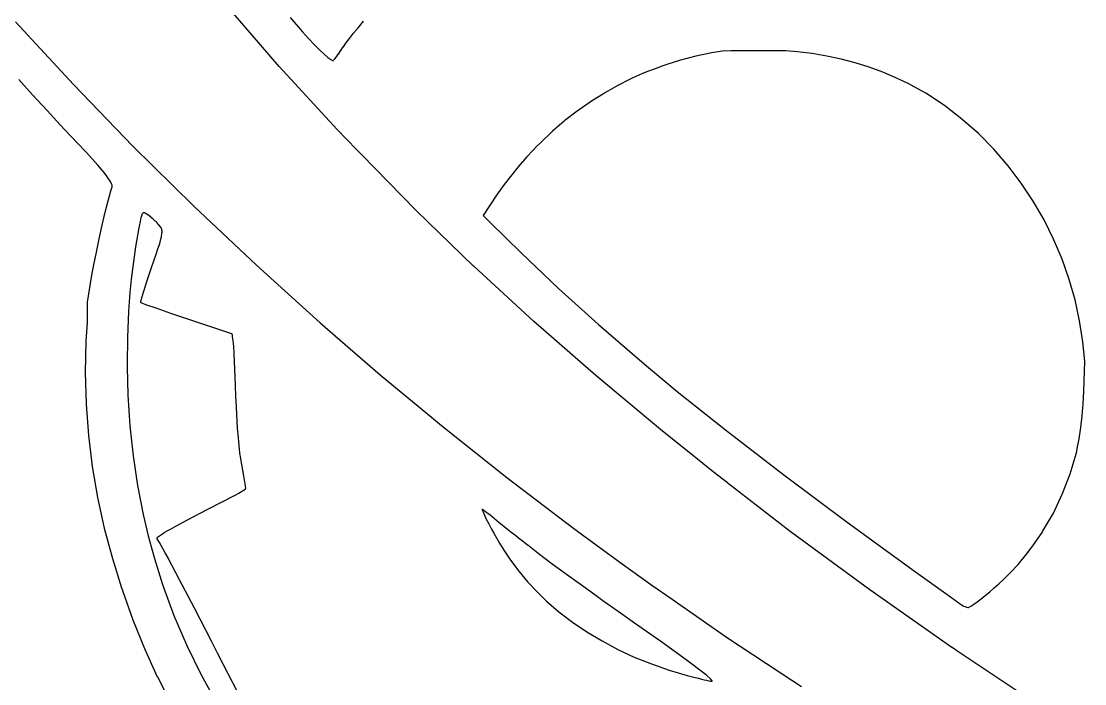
# Model space of a CAD drawing. Extents: x 28.7 to 100.7, y -72.6 to -49.3.
# Drawn here: x 39.68 to 45.13, y -59.04 to -55.64 of the extents above; entities that cross this region are included whole.
import ezdxf

# ---------------------------------------------------------------- set-up
doc = ezdxf.new("R2010")
doc.units = 0
doc.layers.add('BLACK', color=7, linetype='CONTINUOUS')

msp = doc.modelspace()

# ---------------------------------------------------------------- linework, layer by layer
at = {"layer": 'BLACK', "linetype": 'CONTINUOUS'}
for p, q in [((41.0047, -55.8738), (40.7279, -55.5525)), ((39.652, -55.6451), (39.9498, -55.9663)), ((41.0611, -55.6223), (41.1242, -55.6957)), ((41.4111, -55.6734), (41.4379, -55.6421)), ((41.4379, -55.6421), (41.4379, -55.642)), ((41.1242, -55.6957), (41.155, -55.7299)), ((41.3649, -55.73), (41.3865, -55.7031)), ((41.3865, -55.7031), (41.3866, -55.703)), ((41.3865, -55.7031), (41.3865, -55.7031)), ((41.3866, -55.703), (41.4111, -55.6734)), ((41.4111, -55.6734), (41.4111, -55.6734)), ((41.4111, -55.6734), (41.4111, -55.6734)), ((41.155, -55.7299), (41.1842, -55.7611)), ((41.1842, -55.7611), (41.2111, -55.7885)), ((41.3086, -55.8105), (41.3336, -55.7725)), ((41.3336, -55.7725), (41.3337, -55.7725)), ((41.3337, -55.7724), (41.3469, -55.7536)), ((41.3337, -55.7725), (41.3337, -55.7724)), ((41.3469, -55.7536), (41.3471, -55.7535)), ((41.3471, -55.7534), (41.3649, -55.7301)), ((41.3471, -55.7535), (41.3471, -55.7534)), ((41.3649, -55.7301), (41.3649, -55.73)), ((41.3649, -55.7301), (41.3649, -55.7301)), ((41.2111, -55.7885), (41.2349, -55.8111)), ((41.2349, -55.8111), (41.2545, -55.8279)), ((41.2545, -55.8279), (41.2694, -55.838)), ((41.2902, -55.8337), (41.2985, -55.8235)), ((41.2985, -55.8235), (41.308, -55.8113)), ((41.308, -55.8113), (41.3086, -55.8105)), ((43.141, -55.8209), (43.0628, -55.8411)), ((43.2231, -55.8043), (43.141, -55.8209)), ((43.2752, -55.7953), (43.2231, -55.8043)), ((43.3223, -55.7937), (43.2752, -55.7953)), ((43.4886, -55.7936), (43.3223, -55.7937)), ((43.6029, -55.7936), (43.4886, -55.7936)), ((43.661, -55.7981), (43.6029, -55.7936)), ((43.7373, -55.8075), (43.661, -55.7981)), ((43.8124, -55.8203), (43.7373, -55.8075)), ((43.8862, -55.8362), (43.8124, -55.8203)), ((41.0048, -55.8739), (41.0047, -55.8738)), ((41.0048, -55.874), (41.0048, -55.8739)), ((41.3015, -56.1963), (41.0048, -55.874)), ((41.2694, -55.838), (41.2809, -55.8442)), ((41.2809, -55.8442), (41.2833, -55.8416)), ((41.2833, -55.8416), (41.2902, -55.8337)), ((42.9318, -55.8849), (42.8925, -55.9001)), ((42.971, -55.8703), (42.9318, -55.8849)), ((42.9976, -55.8614), (42.971, -55.8703)), ((43.0577, -55.8425), (42.9976, -55.8614)), ((43.0628, -55.8411), (43.0577, -55.8425)), ((43.9586, -55.8554), (43.8862, -55.8362)), ((44.0295, -55.8777), (43.9586, -55.8554)), ((44.0989, -55.9031), (44.0295, -55.8777)), ((39.7406, -56.0193), (39.6696, -55.9409)), ((42.8187, -55.9324), (42.7943, -55.9444)), ((42.8648, -55.9121), (42.8187, -55.9324)), ((42.8925, -55.9001), (42.8648, -55.9121)), ((44.1667, -55.9315), (44.0989, -55.9031)), ((44.2329, -55.9629), (44.1667, -55.9315)), ((39.9498, -55.9663), (40.2552, -56.2812)), ((42.7384, -55.9728), (42.6781, -56.0064)), ((42.7485, -55.9672), (42.7384, -55.9728)), ((42.7943, -55.9444), (42.7485, -55.9672)), ((44.261, -55.9778), (44.2329, -55.9629)), ((44.3198, -56.0108), (44.261, -55.9778)), ((39.8145, -56.0997), (39.7406, -56.0193)), ((39.7406, -56.0193), (39.7406, -56.0193)), ((39.7406, -56.0193), (39.7406, -56.0193)), ((42.6068, -56.0509), (42.5995, -56.0558)), ((42.6674, -56.013), (42.6068, -56.0509)), ((42.6781, -56.0064), (42.6674, -56.013)), ((44.4151, -56.0737), (44.3198, -56.0108)), ((39.8824, -56.1727), (39.8145, -56.0997)), ((39.8145, -56.0997), (39.8145, -56.0997)), ((39.8145, -56.0997), (39.8145, -56.0997)), ((42.5324, -56.1027), (42.4699, -56.151)), ((42.5371, -56.0992), (42.5324, -56.1027)), ((42.5995, -56.0558), (42.5371, -56.0992)), ((44.5051, -56.1427), (44.4151, -56.0737)), ((42.4662, -56.1541), (42.4056, -56.2057)), ((42.4699, -56.151), (42.4662, -56.1541)), ((44.5896, -56.2173), (44.5051, -56.1427)), ((39.9356, -56.2288), (39.8824, -56.1727)), ((39.8824, -56.1727), (39.8824, -56.1727)), ((39.8824, -56.1727), (39.8824, -56.1727)), ((41.3016, -56.1964), (41.3015, -56.1963)), ((41.3015, -56.1963), (41.3015, -56.1963)), ((41.4016, -56.2985), (41.3016, -56.1964)), ((42.4011, -56.2097), (42.3489, -56.2589)), ((42.4056, -56.2057), (42.4011, -56.2097)), ((39.9761, -56.2713), (39.9356, -56.2288)), ((39.9356, -56.2288), (39.9356, -56.2288)), ((39.9356, -56.2288), (39.9356, -56.2288)), ((42.3489, -56.2589), (42.3239, -56.2841)), ((44.6685, -56.2972), (44.5896, -56.2173)), ((40.0078, -56.305), (39.9761, -56.2713)), ((40.0162, -56.314), (40.0078, -56.305)), ((40.0457, -56.3462), (40.0162, -56.314)), ((40.2552, -56.2812), (40.5678, -56.5896)), ((41.4246, -56.3233), (41.4016, -56.2985)), ((41.4247, -56.3234), (41.4246, -56.3233)), ((41.4248, -56.3235), (41.4247, -56.3234)), ((41.7073, -56.6115), (41.4248, -56.3235)), ((42.3084, -56.3), (42.2722, -56.339)), ((42.3239, -56.2841), (42.3084, -56.3)), ((44.7418, -56.3818), (44.6685, -56.2972)), ((40.075, -56.3791), (40.0457, -56.3462)), ((42.2722, -56.339), (42.2306, -56.387)), ((40.1049, -56.4148), (40.075, -56.3791)), ((40.1169, -56.4301), (40.1049, -56.4148)), ((40.1269, -56.4437), (40.1169, -56.4301)), ((42.2306, -56.387), (42.1901, -56.4368)), ((44.8092, -56.4707), (44.7418, -56.3818)), ((40.135, -56.4556), (40.1269, -56.4437)), ((40.1412, -56.4659), (40.135, -56.4556)), ((40.1454, -56.4745), (40.1412, -56.4659)), ((40.1479, -56.4813), (40.1454, -56.4745)), ((40.1486, -56.4859), (40.1479, -56.4813)), ((40.1481, -56.4892), (40.1486, -56.4859)), ((42.1583, -56.4786), (42.1197, -56.5333)), ((42.1901, -56.4368), (42.1583, -56.4786)), ((44.8707, -56.5635), (44.8092, -56.4707)), ((40.1274, -56.5619), (40.1394, -56.5168)), ((40.1394, -56.5168), (40.1395, -56.5167)), ((40.1395, -56.5165), (40.1481, -56.4894)), ((40.1395, -56.5167), (40.1395, -56.5165)), ((40.1481, -56.4894), (40.1481, -56.4892)), ((42.1197, -56.5333), (42.0502, -56.6364)), ((40.1131, -56.62), (40.1274, -56.562)), ((40.1274, -56.562), (40.1274, -56.5619)), ((40.1274, -56.562), (40.1274, -56.562)), ((40.5678, -56.5896), (40.8878, -56.8916)), ((44.9262, -56.6597), (44.8707, -56.5635)), ((40.0977, -56.6863), (40.1131, -56.6201)), ((40.1131, -56.6201), (40.1131, -56.62)), ((40.1131, -56.62), (40.1131, -56.62)), ((40.296, -56.6475), (40.2914, -56.6677)), ((40.2965, -56.6454), (40.296, -56.6475)), ((40.2997, -56.6361), (40.2965, -56.6454)), ((40.3014, -56.6323), (40.2997, -56.6361)), ((40.303, -56.6292), (40.3014, -56.6323)), ((40.3046, -56.6269), (40.303, -56.6292)), ((40.3061, -56.6252), (40.3046, -56.6269)), ((40.3074, -56.6241), (40.3061, -56.6252)), ((40.3086, -56.6235), (40.3074, -56.6241)), ((40.3097, -56.6232), (40.3086, -56.6235)), ((40.3112, -56.6231), (40.3097, -56.6232)), ((40.3129, -56.6233), (40.3112, -56.6231)), ((40.3152, -56.6239), (40.3129, -56.6233)), ((40.3178, -56.625), (40.3152, -56.6239)), ((40.3208, -56.6266), (40.3178, -56.625)), ((40.3281, -56.6313), (40.3208, -56.6266)), ((40.3366, -56.6378), (40.3281, -56.6313)), ((40.3579, -56.6556), (40.3366, -56.6378)), ((41.7074, -56.6115), (41.7073, -56.6115)), ((41.7074, -56.6116), (41.7074, -56.6115)), ((42.0018, -56.8964), (41.7074, -56.6116)), ((42.0502, -56.6364), (42.0858, -56.6727)), ((40.0821, -56.7563), (40.0977, -56.6864)), ((40.0977, -56.6864), (40.0977, -56.6863)), ((40.0977, -56.6863), (40.0977, -56.6863)), ((40.2848, -56.6996), (40.2776, -56.7399)), ((40.2864, -56.6914), (40.2848, -56.6996)), ((40.2914, -56.6677), (40.2864, -56.6914)), ((40.3694, -56.6654), (40.3579, -56.6556)), ((40.3749, -56.6703), (40.3694, -56.6654)), ((40.3768, -56.6722), (40.3749, -56.6703)), ((40.3848, -56.681), (40.3768, -56.6722)), ((40.3878, -56.6845), (40.3848, -56.681)), ((40.3963, -56.6952), (40.3878, -56.6845)), ((40.4015, -56.7026), (40.3963, -56.6952)), ((40.4019, -56.7036), (40.4015, -56.7026)), ((40.403, -56.7076), (40.4019, -56.7036)), ((42.0858, -56.6727), (42.245, -56.828)), ((44.9755, -56.7589), (44.9262, -56.6597)), ((40.0674, -56.8255), (40.0821, -56.7564)), ((40.0821, -56.7564), (40.0821, -56.7563)), ((40.0821, -56.7563), (40.0821, -56.7563)), ((40.2776, -56.7399), (40.2679, -56.7981)), ((40.2776, -56.7399), (40.2776, -56.7399)), ((40.3964, -56.7647), (40.3987, -56.7558)), ((40.3987, -56.7558), (40.4006, -56.7477)), ((40.4006, -56.7477), (40.4021, -56.7403)), ((40.4021, -56.7403), (40.4032, -56.7335)), ((40.4037, -56.7119), (40.403, -56.7076)), ((40.4032, -56.7335), (40.4039, -56.7273)), ((40.4042, -56.7166), (40.4037, -56.7119)), ((40.4039, -56.7273), (40.4042, -56.7217)), ((40.4042, -56.7217), (40.4042, -56.7166)), ((45.0185, -56.8606), (44.9755, -56.7589)), ((40.2679, -56.7981), (40.2452, -56.9629)), ((40.3738, -56.8357), (40.383, -56.8083)), ((40.383, -56.8083), (40.3905, -56.7848)), ((40.383, -56.8083), (40.383, -56.8083)), ((40.3905, -56.7848), (40.3937, -56.7743)), ((40.3937, -56.7743), (40.3964, -56.7647)), ((40.3937, -56.7743), (40.3937, -56.7743)), ((40.0546, -56.8892), (40.0674, -56.8255)), ((40.0674, -56.8255), (40.0674, -56.8255)), ((40.0674, -56.8255), (40.0674, -56.8255)), ((40.3503, -56.9037), (40.3738, -56.8357)), ((42.245, -56.828), (42.4369, -57.0103)), ((45.0552, -56.9643), (45.0185, -56.8606)), ((40.0448, -56.9431), (40.0546, -56.8893)), ((40.0546, -56.8893), (40.0546, -56.8892)), ((40.0546, -56.8893), (40.0546, -56.8893)), ((40.3278, -56.9701), (40.3503, -56.9037)), ((40.3503, -56.9037), (40.3503, -56.9037)), ((40.3503, -56.9037), (40.3503, -56.9037)), ((40.8878, -56.8916), (41.2148, -57.1867)), ((42.0019, -56.8964), (42.0018, -56.8964)), ((42.0019, -56.8965), (42.0019, -56.8964)), ((42.3085, -57.1783), (42.0019, -56.8965)), ((40.0216, -57.0806), (40.0448, -56.9431)), ((40.0448, -56.9431), (40.0448, -56.9431)), ((40.0448, -56.9431), (40.0448, -56.9431)), ((40.2452, -56.9629), (40.2391, -57.0308)), ((40.3101, -57.0252), (40.3278, -56.9702)), ((40.3278, -56.9702), (40.3278, -56.9701)), ((40.3278, -56.9702), (40.3278, -56.9702)), ((45.0853, -57.0698), (45.0552, -56.9643)), ((40.2391, -57.0308), (40.2329, -57.1266)), ((40.3036, -57.0468), (40.3101, -57.0254)), ((40.3101, -57.0253), (40.3101, -57.0252)), ((40.3101, -57.0254), (40.3101, -57.0253)), ((42.4369, -57.0103), (42.6417, -57.1955)), ((40.0215, -57.0817), (40.0218, -57.0812)), ((40.0217, -57.1859), (40.0215, -57.0817)), ((40.0218, -57.0812), (40.0216, -57.0806)), ((40.2958, -57.078), (40.2962, -57.075)), ((40.2961, -57.0789), (40.2958, -57.078)), ((40.2959, -57.0798), (40.2961, -57.0789)), ((40.2961, -57.0811), (40.2959, -57.0798)), ((40.2965, -57.0817), (40.2961, -57.0811)), ((40.2962, -57.075), (40.2964, -57.0747)), ((40.2964, -57.0744), (40.2989, -57.0636)), ((40.2964, -57.0747), (40.2964, -57.0744)), ((40.2965, -57.0825), (40.2965, -57.0817)), ((40.2977, -57.0837), (40.2965, -57.0825)), ((40.2986, -57.0852), (40.2977, -57.0837)), ((40.2993, -57.0854), (40.2986, -57.0852)), ((40.2989, -57.0634), (40.3035, -57.0469)), ((40.299, -57.0635), (40.2989, -57.0634)), ((40.2989, -57.0636), (40.299, -57.0635)), ((40.2999, -57.086), (40.2993, -57.0854)), ((40.3057, -57.0884), (40.2999, -57.086)), ((40.3035, -57.0469), (40.3036, -57.0469)), ((40.3036, -57.0469), (40.3036, -57.0468)), ((45.1089, -57.1764), (45.0853, -57.0698)), ((40.2329, -57.1266), (40.2276, -57.2622)), ((40.3059, -57.0884), (40.3057, -57.0884)), ((40.306, -57.0885), (40.3059, -57.0884)), ((40.3207, -57.0939), (40.306, -57.0885)), ((40.3208, -57.0939), (40.3207, -57.0939)), ((40.3208, -57.094), (40.3208, -57.0939)), ((40.3732, -57.1123), (40.3208, -57.094)), ((40.4495, -57.1384), (40.3732, -57.1123)), ((40.3732, -57.1123), (40.3732, -57.1123)), ((40.3732, -57.1123), (40.3732, -57.1123)), ((40.5417, -57.1694), (40.4495, -57.1384)), ((40.4495, -57.1384), (40.4495, -57.1384)), ((40.4495, -57.1384), (40.4495, -57.1384)), ((40.0151, -57.2795), (40.0217, -57.1859)), ((40.7622, -57.2433), (40.5417, -57.1694)), ((40.5417, -57.1694), (40.5417, -57.1694)), ((40.5417, -57.1694), (40.5417, -57.1694)), ((41.2148, -57.1867), (41.523, -57.4529)), ((42.3086, -57.1783), (42.3085, -57.1783)), ((42.3086, -57.1784), (42.3086, -57.1783)), ((42.6276, -57.4574), (42.3086, -57.1784)), ((42.6417, -57.1955), (42.8522, -57.3772)), ((45.1257, -57.2836), (45.1089, -57.1764)), ((40.7631, -57.2456), (40.7622, -57.2433)), ((40.7646, -57.2508), (40.7631, -57.2456)), ((40.7656, -57.2559), (40.7646, -57.2508)), ((40.0117, -57.4411), (40.0151, -57.2798)), ((40.0151, -57.2796), (40.0151, -57.2795)), ((40.0151, -57.2798), (40.0151, -57.2796)), ((40.2276, -57.2622), (40.2259, -57.3992)), ((40.7661, -57.2584), (40.7656, -57.2559)), ((40.7662, -57.2592), (40.7661, -57.2584)), ((40.7676, -57.268), (40.7662, -57.2592)), ((40.7691, -57.2794), (40.7676, -57.268)), ((40.7705, -57.2926), (40.7691, -57.2794)), ((40.7719, -57.3076), (40.7705, -57.2926)), ((45.1349, -57.3825), (45.1257, -57.2836)), ((40.7745, -57.3429), (40.7719, -57.3076)), ((40.7747, -57.3457), (40.7745, -57.3429)), ((40.7789, -57.464), (40.7747, -57.3457)), ((40.2259, -57.3992), (40.2259, -57.4128)), ((40.2259, -57.4128), (40.229, -57.5578)), ((42.8522, -57.3772), (42.8982, -57.4156)), ((45.1299, -57.5368), (45.1349, -57.3825)), ((40.0117, -57.4413), (40.0117, -57.4411)), ((40.0117, -57.4415), (40.0117, -57.4413)), ((40.0161, -57.6025), (40.0117, -57.4415)), ((40.7789, -57.4641), (40.7789, -57.464)), ((40.7789, -57.464), (40.7789, -57.464)), ((40.7809, -57.5073), (40.7789, -57.4641)), ((41.523, -57.4529), (41.7961, -57.6795)), ((42.6277, -57.4574), (42.6276, -57.4574)), ((42.6277, -57.4575), (42.6277, -57.4574)), ((42.9594, -57.734), (42.6277, -57.4575)), ((42.8982, -57.4156), (43.0459, -57.5378)), ((40.7827, -57.5624), (40.7809, -57.5073)), ((40.229, -57.5578), (40.239, -57.7141)), ((40.7827, -57.5625), (40.7827, -57.5624)), ((40.7851, -57.6191), (40.7827, -57.5625)), ((40.7827, -57.5625), (40.7827, -57.5625)), ((43.0459, -57.5378), (43.2923, -57.7349)), ((45.1269, -57.6013), (45.1299, -57.5368)), ((40.0162, -57.6027), (40.0161, -57.6025)), ((40.0161, -57.6028), (40.0162, -57.6027)), ((40.0283, -57.7633), (40.0161, -57.6028)), ((40.7851, -57.6192), (40.7851, -57.6191)), ((40.7851, -57.6191), (40.7851, -57.6191)), ((40.7916, -57.726), (40.7851, -57.6192)), ((45.122, -57.6634), (45.1269, -57.6013)), ((41.7961, -57.6795), (41.8369, -57.7128)), ((45.1152, -57.7233), (45.122, -57.6634)), ((40.239, -57.7141), (40.2555, -57.8682)), ((40.7916, -57.7261), (40.7916, -57.726)), ((40.7954, -57.7741), (40.7916, -57.7261)), ((40.7916, -57.7261), (40.7916, -57.7261)), ((41.8369, -57.7128), (42.1716, -57.9786)), ((42.9595, -57.7341), (42.9594, -57.734)), ((43.1238, -57.8648), (42.9595, -57.7341)), ((42.9595, -57.7341), (42.9595, -57.7341)), ((43.2923, -57.7349), (43.5923, -57.9663)), ((45.1064, -57.7813), (45.1152, -57.7233)), ((40.0284, -57.7635), (40.0283, -57.7633)), ((40.0283, -57.7636), (40.0284, -57.7635)), ((40.0481, -57.9233), (40.0283, -57.7636)), ((40.7954, -57.7742), (40.7954, -57.7741)), ((40.7954, -57.7741), (40.7954, -57.7741)), ((40.7995, -57.817), (40.7954, -57.7742)), ((45.0968, -57.831), (45.1064, -57.7813)), ((40.7995, -57.8171), (40.7995, -57.817)), ((40.7995, -57.817), (40.7995, -57.817)), ((40.8037, -57.8536), (40.7995, -57.8171)), ((45.0906, -57.8583), (45.0936, -57.8456)), ((45.0936, -57.8456), (45.0968, -57.831)), ((40.2555, -57.8682), (40.2784, -58.0197)), ((40.8038, -57.8537), (40.8037, -57.8536)), ((40.8038, -57.8538), (40.8038, -57.8537)), ((40.8082, -57.8827), (40.8038, -57.8538)), ((40.8082, -57.8828), (40.8082, -57.8827)), ((40.8082, -57.8829), (40.8082, -57.8828)), ((40.8234, -57.9706), (40.8082, -57.8829)), ((43.2296, -57.9507), (43.1238, -57.8648)), ((45.0604, -57.9597), (45.0906, -57.8583)), ((40.0481, -57.9234), (40.0481, -57.9233)), ((40.0481, -57.9236), (40.0481, -57.9234)), ((40.0752, -58.0821), (40.0481, -57.9236)), ((43.2297, -57.9508), (43.2296, -57.9507)), ((43.2296, -57.9507), (43.2296, -57.9507)), ((43.3029, -58.0073), (43.2297, -57.9508)), ((45.0213, -58.0619), (45.0604, -57.9597)), ((40.8313, -58.0215), (40.8234, -57.9706)), ((42.1716, -57.9786), (42.4797, -58.213)), ((43.3043, -58.0084), (43.3029, -58.0073)), ((43.3044, -58.0084), (43.3043, -58.0084)), ((43.3043, -58.0084), (43.3043, -58.0084)), ((43.3044, -58.0085), (43.3044, -58.0084)), ((43.3073, -58.0107), (43.3044, -58.0085)), ((43.6243, -58.2554), (43.3073, -58.0107)), ((43.5923, -57.9663), (43.917, -58.2086)), ((40.2784, -58.0197), (40.3074, -58.1687)), ((40.7791, -58.0694), (40.7976, -58.059)), ((40.7976, -58.059), (40.8121, -58.0506)), ((40.8121, -58.0506), (40.8167, -58.0476)), ((40.8167, -58.0476), (40.8195, -58.0457)), ((40.8195, -58.0457), (40.833, -58.0349)), ((40.833, -58.0349), (40.8313, -58.0215)), ((44.9741, -58.1612), (45.0213, -58.0619)), ((40.0753, -58.0823), (40.0752, -58.0821)), ((40.0753, -58.0824), (40.0753, -58.0823)), ((40.1097, -58.2395), (40.0753, -58.0824)), ((40.6396, -58.1417), (40.7791, -58.0694)), ((40.3074, -58.1687), (40.3338, -58.2783)), ((40.5355, -58.1959), (40.5705, -58.1779)), ((40.5705, -58.1779), (40.6396, -58.1417)), ((40.6396, -58.1417), (40.6396, -58.1417)), ((40.6396, -58.1417), (40.6396, -58.1417)), ((42.0469, -58.1432), (42.0452, -58.1421)), ((42.0452, -58.1421), (42.0459, -58.1438)), ((42.0459, -58.1438), (42.0648, -58.1886)), ((42.0544, -58.1486), (42.0469, -58.1432)), ((42.0469, -58.1432), (42.0469, -58.1432)), ((42.0627, -58.1547), (42.0544, -58.1486)), ((42.0818, -58.1691), (42.0627, -58.1547)), ((42.0821, -58.1693), (42.0818, -58.1691)), ((42.084, -58.171), (42.0821, -58.1693)), ((42.0841, -58.171), (42.084, -58.171)), ((42.0841, -58.1711), (42.0841, -58.171)), ((42.1327, -58.2114), (42.0841, -58.1711)), ((44.9192, -58.2561), (44.9741, -58.1612)), ((40.448, -58.2433), (40.4716, -58.2296)), ((40.4716, -58.2296), (40.4717, -58.2296)), ((40.4717, -58.2296), (40.4718, -58.2295)), ((40.4718, -58.2295), (40.5355, -58.1959)), ((40.5355, -58.1959), (40.5355, -58.1959)), ((40.5355, -58.1959), (40.5355, -58.1959)), ((42.0648, -58.1886), (42.0791, -58.2173)), ((42.0791, -58.2173), (42.0934, -58.244)), ((42.1328, -58.2114), (42.1327, -58.2114)), ((42.1328, -58.2115), (42.1328, -58.2114)), ((42.1997, -58.2644), (42.1328, -58.2115)), ((42.4797, -58.213), (42.5344, -58.2543)), ((43.917, -58.2086), (44.267, -58.4627)), ((40.1098, -58.2397), (40.1097, -58.2395)), ((40.1097, -58.2398), (40.1098, -58.2397)), ((40.1512, -58.3953), (40.1097, -58.2398)), ((40.3338, -58.2783), (40.3496, -58.3391)), ((40.3787, -58.2888), (40.3801, -58.287)), ((40.3801, -58.287), (40.3813, -58.2851)), ((40.3813, -58.2851), (40.3968, -58.2746)), ((40.3968, -58.2746), (40.4062, -58.2676)), ((40.4062, -58.2676), (40.4064, -58.2676)), ((40.4064, -58.2676), (40.4066, -58.2674)), ((40.4066, -58.2674), (40.4152, -58.2618)), ((40.4152, -58.2618), (40.4154, -58.2618)), ((40.4154, -58.2617), (40.4308, -58.2528)), ((40.4154, -58.2618), (40.4154, -58.2617)), ((40.4308, -58.2528), (40.4309, -58.2527)), ((40.4308, -58.2528), (40.4308, -58.2528)), ((40.4309, -58.2527), (40.4467, -58.2441)), ((40.4467, -58.2441), (40.4477, -58.2434)), ((40.4477, -58.2434), (40.4479, -58.2434)), ((40.4479, -58.2434), (40.448, -58.2433)), ((42.0934, -58.244), (42.1052, -58.2652)), ((42.1052, -58.2652), (42.135, -58.3164)), ((42.1998, -58.2645), (42.1997, -58.2644)), ((42.1997, -58.2644), (42.1997, -58.2644)), ((42.2185, -58.2789), (42.1998, -58.2645)), ((42.2315, -58.2893), (42.2185, -58.2789)), ((42.5344, -58.2543), (42.7513, -58.4122)), ((43.6244, -58.2555), (43.6243, -58.2554)), ((43.6245, -58.2555), (43.6244, -58.2555)), ((44.0327, -58.5554), (43.6245, -58.2555)), ((44.8725, -58.3237), (44.9159, -58.261)), ((44.9159, -58.261), (44.9192, -58.2561)), ((40.3496, -58.3391), (40.3653, -58.3937)), ((40.3786, -58.2892), (40.3788, -58.289)), ((40.3791, -58.2914), (40.3786, -58.2892)), ((40.3788, -58.289), (40.3787, -58.2888)), ((40.3794, -58.2936), (40.3791, -58.2914)), ((40.3906, -58.3123), (40.3794, -58.2936)), ((40.4079, -58.3428), (40.3906, -58.3123)), ((42.135, -58.3164), (42.1565, -58.3517)), ((42.2316, -58.2894), (42.2315, -58.2893)), ((42.2315, -58.2893), (42.2315, -58.2893)), ((42.2505, -58.304), (42.2316, -58.2894)), ((42.2787, -58.3264), (42.2505, -58.304)), ((42.2788, -58.3264), (42.2787, -58.3264)), ((42.2788, -58.3265), (42.2788, -58.3264)), ((42.3399, -58.3737), (42.2788, -58.3265)), ((44.8583, -58.3433), (44.8725, -58.3237)), ((40.1513, -58.3954), (40.1512, -58.3953)), ((40.1513, -58.3955), (40.1513, -58.3954)), ((40.1986, -58.5456), (40.1513, -58.3955)), ((40.3653, -58.3937), (40.4071, -58.527)), ((40.4098, -58.3468), (40.4079, -58.3428)), ((40.41, -58.347), (40.4098, -58.3468)), ((40.41, -58.3472), (40.41, -58.347)), ((40.4197, -58.3644), (40.41, -58.3472)), ((40.4197, -58.3645), (40.4197, -58.3644)), ((40.4366, -58.3937), (40.4197, -58.3645)), ((40.4197, -58.3645), (40.4197, -58.3645)), ((40.4378, -58.3959), (40.4366, -58.3937)), ((40.4942, -58.5031), (40.4378, -58.3959)), ((42.1565, -58.3517), (42.1908, -58.4024)), ((42.34, -58.3738), (42.3399, -58.3737)), ((42.3399, -58.3737), (42.3399, -58.3737)), ((42.405, -58.4228), (42.34, -58.3738)), ((44.793, -58.4244), (44.8364, -58.3716)), ((44.8364, -58.3716), (44.8583, -58.3433)), ((42.1908, -58.4024), (42.2339, -58.4597)), ((42.4051, -58.4228), (42.405, -58.4228)), ((42.405, -58.4228), (42.405, -58.4228)), ((42.4775, -58.4761), (42.4051, -58.4228)), ((42.7513, -58.4122), (42.9147, -58.5303)), ((44.7632, -58.4566), (44.7841, -58.4344)), ((44.7841, -58.4344), (44.793, -58.4244)), ((40.5701, -58.649), (40.4942, -58.5031)), ((40.4942, -58.5031), (40.4942, -58.5031)), ((42.2339, -58.4597), (42.2799, -58.5146)), ((42.5608, -58.5362), (42.4775, -58.4761)), ((42.4775, -58.4761), (42.4775, -58.4761)), ((42.4775, -58.4761), (42.4775, -58.4761)), ((44.267, -58.4627), (44.267, -58.4627)), ((44.267, -58.4627), (44.446, -58.5904)), ((44.6944, -58.5237), (44.718, -58.5016)), ((44.718, -58.5016), (44.741, -58.4791)), ((44.741, -58.4791), (44.7632, -58.4566)), ((40.2027, -58.5588), (40.1986, -58.5456)), ((40.2028, -58.5589), (40.2027, -58.5588)), ((40.2028, -58.5591), (40.2028, -58.5589)), ((40.256, -58.7098), (40.2028, -58.5591)), ((40.4071, -58.527), (40.4654, -58.6854)), ((42.2799, -58.5146), (42.3288, -58.5672)), ((42.5608, -58.5363), (42.5608, -58.5362)), ((42.5608, -58.5362), (42.5608, -58.5362)), ((42.6224, -58.5799), (42.5608, -58.5363)), ((42.9147, -58.5303), (43.0192, -58.6031)), ((44.0328, -58.5555), (44.0327, -58.5554)), ((44.0327, -58.5554), (44.0327, -58.5554)), ((44.4543, -58.8503), (44.0328, -58.5555)), ((44.6476, -58.5653), (44.6708, -58.5451)), ((44.6708, -58.5451), (44.6944, -58.5237)), ((42.3288, -58.5672), (42.3699, -58.6073)), ((42.3699, -58.6073), (42.3753, -58.6123)), ((42.3753, -58.6123), (42.4386, -58.6666)), ((42.6645, -58.6103), (42.6224, -58.5799)), ((42.7547, -58.6741), (42.6645, -58.6103)), ((42.6645, -58.6103), (42.6645, -58.6103)), ((42.6645, -58.6103), (42.6645, -58.6103)), ((43.0192, -58.6031), (43.304, -58.7998)), ((44.446, -58.5904), (44.446, -58.5904)), ((44.446, -58.5904), (44.5035, -58.6311)), ((44.5838, -58.6164), (44.6036, -58.6014)), ((44.6036, -58.6014), (44.625, -58.5843)), ((44.625, -58.5843), (44.6476, -58.5653)), ((40.6574, -58.8182), (40.5701, -58.649)), ((40.5701, -58.649), (40.5701, -58.649)), ((42.4386, -58.6666), (42.5085, -58.7199)), ((44.5035, -58.6311), (44.512, -58.637)), ((44.512, -58.637), (44.5135, -58.6377)), ((44.5135, -58.6377), (44.5212, -58.6409)), ((44.5212, -58.6409), (44.5283, -58.6433)), ((44.5283, -58.6433), (44.5348, -58.6448)), ((44.5348, -58.6448), (44.538, -58.6451)), ((44.538, -58.6451), (44.5382, -58.6451)), ((44.5382, -58.6451), (44.5507, -58.6386)), ((44.5507, -58.6386), (44.566, -58.6289)), ((44.566, -58.6289), (44.5838, -58.6164)), ((40.2561, -58.7099), (40.256, -58.7098)), ((40.2561, -58.7101), (40.2561, -58.7099)), ((40.3157, -58.8575), (40.2561, -58.7101)), ((40.4654, -58.6854), (40.5312, -58.8399)), ((42.5085, -58.7199), (42.5824, -58.77)), ((42.8268, -58.7249), (42.7547, -58.6741)), ((42.7547, -58.6741), (42.7547, -58.6741)), ((42.7547, -58.6741), (42.7547, -58.6741)), ((42.5824, -58.77), (42.66, -58.8167)), ((42.9658, -58.8235), (42.8268, -58.7249)), ((40.6887, -58.8788), (40.6574, -58.8182)), ((40.6574, -58.8182), (40.6574, -58.8182)), ((40.6574, -58.8182), (40.6574, -58.8182)), ((42.66, -58.8167), (42.7411, -58.8598)), ((43.0914, -58.914), (42.9658, -58.8235)), ((43.304, -58.7998), (43.6331, -59.017)), ((40.3158, -58.8576), (40.3157, -58.8575)), ((40.3158, -58.8578), (40.3158, -58.8576)), ((40.3817, -59.0017), (40.3158, -58.8578)), ((40.5312, -58.8399), (40.6042, -58.9901)), ((40.7172, -58.9347), (40.6887, -58.8788)), ((42.7411, -58.8598), (42.8255, -58.8991)), ((44.4544, -58.8503), (44.4543, -58.8503)), ((44.4544, -58.8504), (44.4544, -58.8503)), ((44.4848, -58.8707), (44.4544, -58.8504)), ((44.5092, -58.8877), (44.4848, -58.8707)), ((40.8156, -59.123), (40.7172, -58.9347)), ((40.7172, -58.9347), (40.7172, -58.9347)), ((40.7172, -58.9347), (40.7172, -58.9347)), ((42.8255, -58.8991), (42.913, -58.9346)), ((42.913, -58.9346), (43.0034, -58.966)), ((43.1885, -58.9861), (43.0914, -58.914)), ((44.5093, -58.8877), (44.5092, -58.8877)), ((44.5093, -58.8878), (44.5093, -58.8877)), ((44.7099, -59.0207), (44.5093, -58.8878)), ((40.6042, -58.9901), (40.6844, -59.136)), ((43.0034, -58.966), (43.0966, -58.9931)), ((43.0966, -58.9931), (43.1177, -58.9986)), ((43.1981, -58.9939), (43.1885, -58.9861)), ((43.2163, -59.0106), (43.1981, -58.9939)), ((40.3818, -59.0018), (40.3817, -59.0017)), ((40.3818, -59.002), (40.3818, -59.0018)), ((40.4537, -59.1423), (40.3818, -59.002)), ((43.1177, -58.9986), (43.1371, -59.0036)), ((43.1371, -59.0036), (43.1545, -59.008)), ((43.1545, -59.008), (43.1545, -59.008)), ((43.1545, -59.008), (43.1702, -59.0119)), ((43.1702, -59.0119), (43.1702, -59.0119)), ((43.1702, -59.0119), (43.1841, -59.0152)), ((43.1841, -59.0152), (43.1965, -59.018)), ((43.1965, -59.018), (43.2073, -59.0202)), ((43.2073, -59.0202), (43.2155, -59.0218)), ((43.2155, -59.0218), (43.2243, -59.0221)), ((43.2251, -59.0214), (43.2163, -59.0106)), ((43.2243, -59.0221), (43.2253, -59.0219)), ((43.2253, -59.0219), (43.2251, -59.0214)), ((43.6331, -59.017), (43.6331, -59.017)), ((43.6331, -59.017), (43.6819, -59.0492)), ((44.889, -59.1401), (44.7099, -59.0207))]:
    msp.add_line(p, q, dxfattribs=at)

doc.saveas('drawing.dxf')
